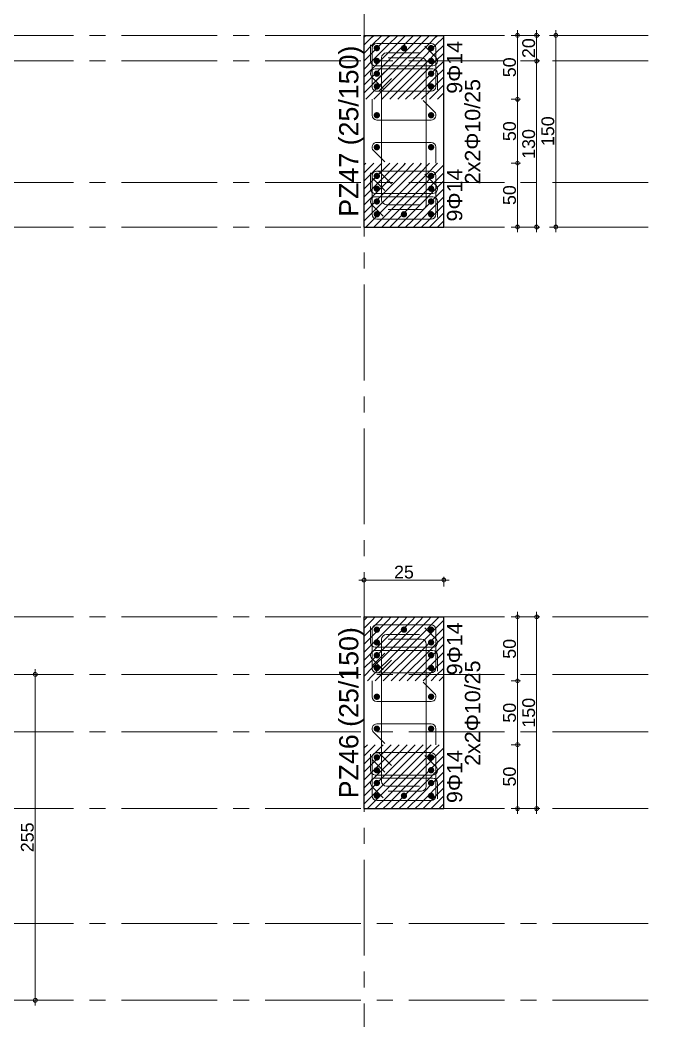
# Model space of a CAD drawing. Header units: millimetres. Extents: x 2232 to 85269, y -3593 to 5869.
# Drawn here: x 22826 to 23324, y 4473 to 5257 of the extents above; entities that cross this region are included whole.
import ezdxf

# ---------------------------------------------------------------- set-up
doc = ezdxf.new("R2010")
doc.units = ezdxf.units.MM
doc.linetypes.add('CENTER2', pattern=[112.5, 75, -12.5, 12.5, -12.5])
doc.linetypes.add('DASHDOT2', pattern=[12.7, 6.35, -3.175, 0, -3.175])
doc.layers.add('aks', color=251, linetype='DASHDOT2', lineweight=35)
for name, color, linetype in [('Donatı Yazısı', 7, 'Continuous'), ('Donatı Çizgisi', 7, 'Continuous'), ('Kolon', 7, 'Continuous'), ('Ölçülendirme', 7, 'Continuous')]:
    doc.layers.add(name, color=color, linetype=linetype)
doc.styles.add('arial_1_18', font='arial.ttf', dxfattribs={"height": 0.2})

# ---------------------------------------------------------------- blocks, each defined once
blk = doc.blocks.new('IDE999Entity6710')
at = {"layer": 'aks', "color": 250, "linetype": 'CENTER2', "lineweight": 5}
blk.add_lwpolyline([(9206.17, 200), (9206.17, 2530)], dxfattribs=at)
blk = doc.blocks.new('IDE999Entity6737')
at = {"layer": 'aks', "color": 250, "linetype": 'CENTER2', "lineweight": 5}
blk.add_lwpolyline([(6766.17, 1575), (10026.17, 1575)], dxfattribs=at)
blk = doc.blocks.new('IDE999Entity6738')
at = {"layer": 'aks', "color": 250, "linetype": 'CENTER2', "lineweight": 5}
blk.add_lwpolyline([(6766.17, 1725), (10026.17, 1725)], dxfattribs=at)
blk = doc.blocks.new('IDE999Entity6739')
at = {"layer": 'aks', "color": 250, "linetype": 'CENTER2', "lineweight": 5}
blk.add_lwpolyline([(6766.17, 1515), (10026.17, 1515)], dxfattribs=at)
blk = doc.blocks.new('IDE999Entity6740')
at = {"layer": 'aks', "color": 250, "linetype": 'CENTER2', "lineweight": 5}
blk.add_lwpolyline([(6766.17, 1770), (10026.17, 1770)], dxfattribs=at)
blk = doc.blocks.new('IDE999Entity6741')
at = {"layer": 'aks', "color": 250, "linetype": 'CENTER2', "lineweight": 5}
blk.add_lwpolyline([(6766.17, 1665), (10026.17, 1665)], dxfattribs=at)
blk = doc.blocks.new('IDE999Entity6742')
at = {"layer": 'aks', "color": 250, "linetype": 'CENTER2', "lineweight": 5}
blk.add_lwpolyline([(6766.17, 1815), (10026.17, 1815)], dxfattribs=at)
blk = doc.blocks.new('IDE999Entity6743')
at = {"layer": 'aks', "color": 250, "linetype": 'CENTER2', "lineweight": 5}
blk.add_lwpolyline([(6766.17, 2120), (10026.17, 2120)], dxfattribs=at)
blk = doc.blocks.new('IDE999Entity6744')
at = {"layer": 'aks', "color": 250, "linetype": 'CENTER2', "lineweight": 5}
blk.add_lwpolyline([(6766.17, 2270), (10026.17, 2270)], dxfattribs=at)
blk = doc.blocks.new('IDE999Entity6746')
at = {"layer": 'aks', "color": 250, "linetype": 'CENTER2', "lineweight": 5}
blk.add_lwpolyline([(6766.17, 2155), (10026.17, 2155)], dxfattribs=at)
blk = doc.blocks.new('IDE999Entity6748')
at = {"layer": 'aks', "color": 250, "linetype": 'CENTER2', "lineweight": 5}
blk.add_lwpolyline([(6766.17, 2250), (10026.17, 2250)], dxfattribs=at)

msp = doc.modelspace()

# ---------------------------------------------------------------- hatches: boundary and pattern name
at = {"layer": 'Donatı Çizgisi', "linetype": 'Continuous', "lineweight": 5}
h = msp.add_hatch(color=5, dxfattribs=at)
edge = h.paths.add_edge_path(flags=0)
edge.add_arc((23105.7, 5234.61), 2.5, 0, 360)
h = msp.add_hatch(color=5, dxfattribs=at)
edge = h.paths.add_edge_path(flags=0)
edge.add_arc((23126.95, 5234.61), 2.5, 0, 360)
h = msp.add_hatch(color=5, dxfattribs=at)
edge = h.paths.add_edge_path(flags=0)
edge.add_arc((23148.2, 5234.61), 2.5, 0, 360)
h = msp.add_hatch(color=5, dxfattribs=at)
edge = h.paths.add_edge_path(flags=0)
edge.add_arc((23105.7, 5224.61), 2.5, 0, 360)
h = msp.add_hatch(color=5, dxfattribs=at)
edge = h.paths.add_edge_path(flags=0)
edge.add_arc((23148.2, 5224.61), 2.5, 0, 360)
h = msp.add_hatch(color=5, dxfattribs=at)
edge = h.paths.add_edge_path(flags=0)
edge.add_arc((23105.7, 5214.61), 2.5, 0, 360)
h = msp.add_hatch(color=5, dxfattribs=at)
edge = h.paths.add_edge_path(flags=0)
edge.add_arc((23148.2, 5214.61), 2.5, 0, 360)
h = msp.add_hatch(color=5, dxfattribs=at)
edge = h.paths.add_edge_path(flags=0)
edge.add_arc((23105.7, 5204.61), 2.5, 0, 360)
h = msp.add_hatch(color=5, dxfattribs=at)
edge = h.paths.add_edge_path(flags=0)
edge.add_arc((23148.2, 5204.61), 2.5, 0, 360)
h = msp.add_hatch(color=5, dxfattribs=at)
edge = h.paths.add_edge_path(flags=0)
edge.add_arc((23105.7, 5182.11), 2.5, 0, 360)
h = msp.add_hatch(color=5, dxfattribs=at)
edge = h.paths.add_edge_path(flags=0)
edge.add_arc((23148.2, 5182.11), 2.5, 0, 360)
h = msp.add_hatch(color=5, dxfattribs=at)
edge = h.paths.add_edge_path(flags=0)
edge.add_arc((23105.7, 5157.11), 2.5, 0, 360)
h = msp.add_hatch(color=5, dxfattribs=at)
edge = h.paths.add_edge_path(flags=0)
edge.add_arc((23148.2, 5157.11), 2.5, 0, 360)
h = msp.add_hatch(color=5, dxfattribs=at)
edge = h.paths.add_edge_path(flags=0)
edge.add_arc((23105.7, 5134.61), 2.5, 0, 360)
h = msp.add_hatch(color=5, dxfattribs=at)
edge = h.paths.add_edge_path(flags=0)
edge.add_arc((23148.2, 5134.61), 2.5, 0, 360)
h = msp.add_hatch(color=5, dxfattribs=at)
edge = h.paths.add_edge_path(flags=0)
edge.add_arc((23105.7, 5124.61), 2.5, 0, 360)
h = msp.add_hatch(color=5, dxfattribs=at)
edge = h.paths.add_edge_path(flags=0)
edge.add_arc((23148.2, 5124.61), 2.5, 0, 360)
h = msp.add_hatch(color=5, dxfattribs=at)
edge = h.paths.add_edge_path(flags=0)
edge.add_arc((23105.7, 5114.61), 2.5, 0, 360)
h = msp.add_hatch(color=5, dxfattribs=at)
edge = h.paths.add_edge_path(flags=0)
edge.add_arc((23148.2, 5114.61), 2.5, 0, 360)
h = msp.add_hatch(color=5, dxfattribs=at)
edge = h.paths.add_edge_path(flags=0)
edge.add_arc((23105.7, 5104.61), 2.5, 0, 360)
h = msp.add_hatch(color=5, dxfattribs=at)
edge = h.paths.add_edge_path(flags=0)
edge.add_arc((23126.95, 5104.61), 2.5, 0, 360)
h = msp.add_hatch(color=5, dxfattribs=at)
edge = h.paths.add_edge_path(flags=0)
edge.add_arc((23148.2, 5104.61), 2.5, 0, 360)
h = msp.add_hatch(color=5, dxfattribs=at)
edge = h.paths.add_edge_path(flags=0)
edge.add_arc((23105.7, 4779.61), 2.5, 0, 360)
h = msp.add_hatch(color=5, dxfattribs=at)
edge = h.paths.add_edge_path(flags=0)
edge.add_arc((23126.95, 4779.61), 2.5, 0, 360)
h = msp.add_hatch(color=5, dxfattribs=at)
edge = h.paths.add_edge_path(flags=0)
edge.add_arc((23148.2, 4779.61), 2.5, 0, 360)
h = msp.add_hatch(color=5, dxfattribs=at)
edge = h.paths.add_edge_path(flags=0)
edge.add_arc((23105.7, 4769.61), 2.5, 0, 360)
h = msp.add_hatch(color=5, dxfattribs=at)
edge = h.paths.add_edge_path(flags=0)
edge.add_arc((23148.2, 4769.61), 2.5, 0, 360)
h = msp.add_hatch(color=5, dxfattribs=at)
edge = h.paths.add_edge_path(flags=0)
edge.add_arc((23105.7, 4759.61), 2.5, 0, 360)
h = msp.add_hatch(color=5, dxfattribs=at)
edge = h.paths.add_edge_path(flags=0)
edge.add_arc((23148.2, 4759.61), 2.5, 0, 360)
h = msp.add_hatch(color=5, dxfattribs=at)
edge = h.paths.add_edge_path(flags=0)
edge.add_arc((23105.7, 4749.61), 2.5, 0, 360)
h = msp.add_hatch(color=5, dxfattribs=at)
edge = h.paths.add_edge_path(flags=0)
edge.add_arc((23148.2, 4749.61), 2.5, 0, 360)
h = msp.add_hatch(color=5, dxfattribs=at)
edge = h.paths.add_edge_path(flags=0)
edge.add_arc((23105.7, 4727.11), 2.5, 0, 360)
h = msp.add_hatch(color=5, dxfattribs=at)
edge = h.paths.add_edge_path(flags=0)
edge.add_arc((23148.2, 4727.11), 2.5, 0, 360)
h = msp.add_hatch(color=5, dxfattribs=at)
edge = h.paths.add_edge_path(flags=0)
edge.add_arc((23105.7, 4702.11), 2.5, 0, 360)
h = msp.add_hatch(color=5, dxfattribs=at)
edge = h.paths.add_edge_path(flags=0)
edge.add_arc((23148.2, 4702.11), 2.5, 0, 360)
h = msp.add_hatch(color=5, dxfattribs=at)
edge = h.paths.add_edge_path(flags=0)
edge.add_arc((23105.7, 4679.61), 2.5, 0, 360)
h = msp.add_hatch(color=5, dxfattribs=at)
edge = h.paths.add_edge_path(flags=0)
edge.add_arc((23148.2, 4679.61), 2.5, 0, 360)
h = msp.add_hatch(color=5, dxfattribs=at)
edge = h.paths.add_edge_path(flags=0)
edge.add_arc((23105.7, 4669.61), 2.5, 0, 360)
h = msp.add_hatch(color=5, dxfattribs=at)
edge = h.paths.add_edge_path(flags=0)
edge.add_arc((23148.2, 4669.61), 2.5, 0, 360)
h = msp.add_hatch(color=5, dxfattribs=at)
edge = h.paths.add_edge_path(flags=0)
edge.add_arc((23105.7, 4659.61), 2.5, 0, 360)
h = msp.add_hatch(color=5, dxfattribs=at)
edge = h.paths.add_edge_path(flags=0)
edge.add_arc((23148.2, 4659.61), 2.5, 0, 360)
h = msp.add_hatch(color=5, dxfattribs=at)
edge = h.paths.add_edge_path(flags=0)
edge.add_arc((23105.7, 4649.61), 2.5, 0, 360)
h = msp.add_hatch(color=5, dxfattribs=at)
edge = h.paths.add_edge_path(flags=0)
edge.add_arc((23126.95, 4649.61), 2.5, 0, 360)
h = msp.add_hatch(color=5, dxfattribs=at)
edge = h.paths.add_edge_path(flags=0)
edge.add_arc((23148.2, 4649.61), 2.5, 0, 360)

# ---------------------------------------------------------------- linework, layer by layer
at = {"layer": 'Donatı Çizgisi', "color": 1, "linetype": 'Continuous', "lineweight": 5}
for points in [[(23100.7, 5224.61), (23100.7, 5237.11)], [(23143.26, 5236.1), (23152.1, 5227.26)], [(23109.45, 5115.86), (23109.45, 5227.11)], [(23113.2, 5230.86), (23139.2, 5230.86)], [(23140.7, 5227.11), (23114.7, 5227.11)], [(23149.45, 5220.86), (23104.45, 5220.86)], [(23104.45, 5218.36), (23149.45, 5218.36)], [(23144.45, 5112.11), (23144.45, 5223.36)], [(23110.63, 5203.12), (23101.79, 5211.96)], [(23153.2, 5214.61), (23153.2, 5202.11)], [(23101.95, 5182.11), (23101.95, 5194.61)], [(23142.01, 5193.6), (23150.85, 5184.76)], [(23148.2, 5178.36), (23105.7, 5178.36)], [(23111.88, 5145.62), (23103.04, 5154.46)], [(23105.7, 5160.86), (23148.2, 5160.86)], [(23151.95, 5157.11), (23151.95, 5144.61)], [(23100.7, 5124.61), (23100.7, 5137.11)], [(23143.26, 5136.1), (23152.1, 5127.26)], [(23149.45, 5120.86), (23104.45, 5120.86)], [(23104.45, 5118.36), (23149.45, 5118.36)], [(23153.2, 5114.61), (23153.2, 5102.11)], [(23110.63, 5103.12), (23101.79, 5111.96)], [(23139.2, 5112.11), (23113.2, 5112.11)], [(23114.7, 5108.36), (23140.7, 5108.36)], [(23100.7, 4769.61), (23100.7, 4782.11)], [(23143.26, 4781.1), (23152.1, 4772.26)], [(23109.45, 4660.86), (23109.45, 4772.11)], [(23113.2, 4775.86), (23139.2, 4775.86)], [(23140.7, 4772.11), (23114.7, 4772.11)], [(23149.45, 4765.86), (23104.45, 4765.86)], [(23104.45, 4763.36), (23149.45, 4763.36)], [(23144.45, 4657.11), (23144.45, 4768.36)], [(23110.63, 4748.12), (23101.79, 4756.96)], [(23153.2, 4759.61), (23153.2, 4747.11)], [(23101.95, 4727.11), (23101.95, 4739.61)], [(23142.01, 4738.6), (23150.85, 4729.76)], [(23148.2, 4723.36), (23105.7, 4723.36)], [(23111.88, 4690.62), (23103.04, 4699.46)], [(23105.7, 4705.86), (23148.2, 4705.86)], [(23151.95, 4702.11), (23151.95, 4689.61)], [(23100.7, 4669.61), (23100.7, 4682.11)], [(23143.26, 4681.1), (23152.1, 4672.26)], [(23149.45, 4665.86), (23104.45, 4665.86)], [(23104.45, 4663.36), (23149.45, 4663.36)], [(23110.63, 4648.12), (23101.79, 4656.96)], [(23139.2, 4657.11), (23113.2, 4657.11)], [(23114.7, 4653.36), (23140.7, 4653.36)], [(23153.2, 4659.61), (23153.2, 4647.11)]]:
    msp.add_lwpolyline(points, dxfattribs=at)
at = {"layer": 'Donatı Çizgisi', "color": 5, "linetype": 'Continuous', "lineweight": 5}
for points in [[(23101.95, 5204.61), (23101.95, 5234.61)], [(23105.7, 5238.36), (23148.2, 5238.36)], [(23151.95, 5234.61), (23151.95, 5204.61)], [(23103.04, 5207.26), (23111.88, 5216.1)], [(23117.19, 5210.8), (23108.35, 5201.96)], [(23148.2, 5200.86), (23105.7, 5200.86)], [(23148.2, 5138.36), (23105.7, 5138.36)], [(23101.95, 5134.61), (23101.95, 5104.61)], [(23103.04, 5131.96), (23111.88, 5123.12)], [(23117.19, 5128.43), (23108.35, 5137.26)], [(23151.95, 5104.61), (23151.95, 5134.61)], [(23105.7, 5100.86), (23148.2, 5100.86)], [(23101.95, 4749.61), (23101.95, 4779.61)], [(23105.7, 4783.36), (23148.2, 4783.36)], [(23151.95, 4779.61), (23151.95, 4749.61)], [(23103.04, 4752.26), (23111.88, 4761.1)], [(23117.19, 4755.8), (23108.35, 4746.96)], [(23148.2, 4745.86), (23105.7, 4745.86)], [(23101.95, 4679.61), (23101.95, 4649.61)], [(23103.04, 4676.96), (23111.88, 4668.12)], [(23148.2, 4683.36), (23105.7, 4683.36)], [(23117.19, 4673.43), (23108.35, 4682.26)], [(23151.95, 4649.61), (23151.95, 4679.61)], [(23105.7, 4645.86), (23148.2, 4645.86)]]:
    msp.add_lwpolyline(points, dxfattribs=at)
for centre, start, end in [((23105.7, 5234.61), 90, 180), ((23148.2, 5234.61), 0, 90), ((23105.7, 5204.61), 135, 270), ((23105.7, 5204.61), 180, 315), ((23148.2, 5204.61), 270, 0), ((23105.7, 5134.61), 45, 180), ((23105.7, 5134.61), 90, 225), ((23148.2, 5134.61), 0, 90), ((23105.7, 5104.61), 180, 270), ((23148.2, 5104.61), 270, 0), ((23105.7, 4779.61), 90, 180), ((23148.2, 4779.61), 0, 90), ((23105.7, 4749.61), 135, 270), ((23105.7, 4749.61), 180, 315), ((23148.2, 4749.61), 270, 0), ((23105.7, 4679.61), 45, 180), ((23105.7, 4679.61), 90, 225), ((23148.2, 4679.61), 0, 90), ((23105.7, 4649.61), 180, 270), ((23148.2, 4649.61), 270, 0)]:
    msp.add_arc(centre, 3.75, start, end, dxfattribs=at)
at = {"layer": 'Donatı Çizgisi', "color": 1, "linetype": 'Continuous', "lineweight": 5}
for centre, start, end in [((23104.45, 5224.61), 180, 270), ((23113.2, 5227.11), 90, 180), ((23140.7, 5223.36), 0, 90), ((23149.45, 5224.61), 270, 45), ((23104.45, 5214.61), 90, 225), ((23149.45, 5214.61), 0, 90), ((23105.7, 5182.11), 180, 270), ((23148.2, 5182.11), 270, 45), ((23105.7, 5157.11), 90, 225), ((23148.2, 5157.11), 0, 90), ((23104.45, 5124.61), 180, 270), ((23149.45, 5124.61), 270, 45), ((23104.45, 5114.61), 90, 225), ((23113.2, 5115.86), 180, 270), ((23149.45, 5114.61), 0, 90), ((23140.7, 5112.11), 270, 0), ((23113.2, 4772.11), 90, 180), ((23140.7, 4768.36), 0, 90), ((23149.45, 4769.61), 270, 45), ((23104.45, 4769.61), 180, 270), ((23104.45, 4759.61), 90, 225), ((23149.45, 4759.61), 0, 90), ((23105.7, 4727.11), 180, 270), ((23148.2, 4727.11), 270, 45), ((23105.7, 4702.11), 90, 225), ((23148.2, 4702.11), 0, 90), ((23104.45, 4669.61), 180, 270), ((23149.45, 4669.61), 270, 45), ((23104.45, 4659.61), 90, 225), ((23113.2, 4660.86), 180, 270), ((23149.45, 4659.61), 0, 90), ((23140.7, 4657.11), 270, 0)]:
    msp.add_arc(centre, 3.75, start, end, dxfattribs=at)
at = {"layer": 'Kolon', "color": 251, "linetype": 'Continuous', "lineweight": -3}
for points in [[(23095.7, 5243.28), (23097.02, 5244.61)], [(23095.77, 5237.11), (23102.02, 5243.36)], [(23102.02, 5237.11), (23109.52, 5244.61)], [(23102.02, 5243.36), (23103.27, 5244.61)], [(23108.27, 5237.11), (23114.52, 5243.36)], [(23114.52, 5237.11), (23122.02, 5244.61)], [(23114.52, 5243.36), (23115.77, 5244.61)], [(23120.77, 5237.11), (23127.02, 5243.36)], [(23127.02, 5237.11), (23134.52, 5244.61)], [(23127.02, 5243.36), (23128.27, 5244.61)], [(23133.27, 5237.11), (23139.52, 5243.36)], [(23139.52, 5237.11), (23147.02, 5244.61)], [(23139.52, 5243.36), (23140.77, 5244.61)], [(23145.77, 5237.11), (23152.02, 5243.36)], [(23152.02, 5243.36), (23153.27, 5244.61)], [(23152.02, 5237.11), (23158.2, 5243.28)], [(23095.7, 5230.78), (23102.02, 5237.11)], [(23095.7, 5237.03), (23095.77, 5237.11)], [(23102.02, 5224.61), (23114.52, 5237.11)], [(23102.02, 5230.86), (23108.27, 5237.11)], [(23114.52, 5224.61), (23127.02, 5237.11)], [(23114.52, 5230.86), (23120.77, 5237.11)], [(23127.02, 5224.61), (23139.52, 5237.11)], [(23127.02, 5230.86), (23133.27, 5237.11)], [(23139.52, 5224.61), (23152.02, 5237.11)], [(23139.52, 5230.86), (23145.77, 5237.11)], [(23152.02, 5230.86), (23158.2, 5237.03)], [(23095.7, 5218.28), (23102.02, 5224.61)], [(23095.7, 5224.53), (23095.77, 5224.61)], [(23095.77, 5224.61), (23102.02, 5230.86)], [(23102.02, 5212.11), (23114.52, 5224.61)], [(23102.02, 5218.36), (23108.27, 5224.61)], [(23108.27, 5224.61), (23114.52, 5230.86)], [(23114.52, 5212.11), (23127.02, 5224.61)], [(23114.52, 5218.36), (23120.77, 5224.61)], [(23120.77, 5224.61), (23127.02, 5230.86)], [(23127.02, 5212.11), (23139.52, 5224.61)], [(23127.02, 5218.36), (23133.27, 5224.61)], [(23133.27, 5224.61), (23139.52, 5230.86)], [(23139.52, 5212.11), (23152.02, 5224.61)], [(23139.52, 5218.36), (23145.77, 5224.61)], [(23145.77, 5224.61), (23152.02, 5230.86)], [(23152.02, 5224.61), (23158.2, 5230.78)], [(23152.02, 5218.36), (23158.2, 5224.53)], [(23095.77, 5212.11), (23102.02, 5218.36)], [(23108.27, 5212.11), (23114.52, 5218.36)], [(23120.77, 5212.11), (23127.02, 5218.36)], [(23133.27, 5212.11), (23139.52, 5218.36)], [(23145.77, 5212.11), (23152.02, 5218.36)], [(23152.02, 5212.11), (23158.2, 5218.28)], [(23095.7, 5205.78), (23102.02, 5212.11)], [(23095.7, 5212.03), (23095.77, 5212.11)], [(23102.02, 5199.61), (23114.52, 5212.11)], [(23102.02, 5205.86), (23108.27, 5212.11)], [(23114.52, 5199.61), (23127.02, 5212.11)], [(23114.52, 5205.86), (23120.77, 5212.11)], [(23127.02, 5199.61), (23139.52, 5212.11)], [(23127.02, 5205.86), (23133.27, 5212.11)], [(23139.52, 5199.61), (23152.02, 5212.11)], [(23139.52, 5205.86), (23145.77, 5212.11)], [(23152.02, 5205.86), (23158.2, 5212.03)], [(23095.77, 5199.61), (23102.02, 5205.86)], [(23108.27, 5199.61), (23114.52, 5205.86)], [(23120.77, 5199.61), (23127.02, 5205.86)], [(23133.27, 5199.61), (23139.52, 5205.86)], [(23145.77, 5199.61), (23152.02, 5205.86)], [(23152.02, 5199.61), (23158.2, 5205.78)], [(23095.7, 5199.53), (23095.77, 5199.61)], [(23097.02, 5194.61), (23102.02, 5199.61)], [(23103.27, 5194.61), (23108.27, 5199.61)], [(23109.52, 5194.61), (23114.52, 5199.61)], [(23115.77, 5194.61), (23120.77, 5199.61)], [(23122.02, 5194.61), (23127.02, 5199.61)], [(23128.27, 5194.61), (23133.27, 5199.61)], [(23134.52, 5194.61), (23139.52, 5199.61)], [(23140.77, 5194.61), (23145.77, 5199.61)], [(23147.02, 5194.61), (23152.02, 5199.61)], [(23153.27, 5194.61), (23158.2, 5199.53)], [(23095.7, 5143.28), (23097.02, 5144.61)], [(23095.77, 5137.11), (23102.02, 5143.36)], [(23102.02, 5137.11), (23109.52, 5144.61)], [(23102.02, 5143.36), (23103.27, 5144.61)], [(23108.27, 5137.11), (23114.52, 5143.36)], [(23114.52, 5137.11), (23122.02, 5144.61)], [(23114.52, 5143.36), (23115.77, 5144.61)], [(23120.77, 5137.11), (23127.02, 5143.36)], [(23127.02, 5137.11), (23134.52, 5144.61)], [(23127.02, 5143.36), (23128.27, 5144.61)], [(23133.27, 5137.11), (23139.52, 5143.36)], [(23139.52, 5137.11), (23147.02, 5144.61)], [(23139.52, 5143.36), (23140.77, 5144.61)], [(23145.77, 5137.11), (23152.02, 5143.36)], [(23152.02, 5143.36), (23153.27, 5144.61)], [(23152.02, 5137.11), (23158.2, 5143.28)], [(23095.7, 5130.78), (23102.02, 5137.11)], [(23095.7, 5137.03), (23095.77, 5137.11)], [(23095.77, 5124.61), (23102.02, 5130.86)], [(23102.02, 5124.61), (23114.52, 5137.11)], [(23102.02, 5130.86), (23108.27, 5137.11)], [(23108.27, 5124.61), (23114.52, 5130.86)], [(23114.52, 5124.61), (23127.02, 5137.11)], [(23114.52, 5130.86), (23120.77, 5137.11)], [(23120.77, 5124.61), (23127.02, 5130.86)], [(23127.02, 5124.61), (23139.52, 5137.11)], [(23127.02, 5130.86), (23133.27, 5137.11)], [(23133.27, 5124.61), (23139.52, 5130.86)], [(23139.52, 5124.61), (23152.02, 5137.11)], [(23139.52, 5130.86), (23145.77, 5137.11)], [(23145.77, 5124.61), (23152.02, 5130.86)], [(23152.02, 5130.86), (23158.2, 5137.03)], [(23152.02, 5124.61), (23158.2, 5130.78)], [(23095.7, 5118.28), (23102.02, 5124.61)], [(23095.7, 5124.53), (23095.77, 5124.61)], [(23102.02, 5112.11), (23114.52, 5124.61)], [(23102.02, 5118.36), (23108.27, 5124.61)], [(23114.52, 5112.11), (23127.02, 5124.61)], [(23114.52, 5118.36), (23120.77, 5124.61)], [(23127.02, 5112.11), (23139.52, 5124.61)], [(23127.02, 5118.36), (23133.27, 5124.61)], [(23139.52, 5112.11), (23152.02, 5124.61)], [(23139.52, 5118.36), (23145.77, 5124.61)], [(23152.02, 5118.36), (23158.2, 5124.53)], [(23095.77, 5112.11), (23102.02, 5118.36)], [(23108.27, 5112.11), (23114.52, 5118.36)], [(23120.77, 5112.11), (23127.02, 5118.36)], [(23133.27, 5112.11), (23139.52, 5118.36)], [(23145.77, 5112.11), (23152.02, 5118.36)], [(23152.02, 5112.11), (23158.2, 5118.28)], [(23095.7, 5105.78), (23102.02, 5112.11)], [(23095.7, 5112.03), (23095.77, 5112.11)], [(23102.02, 5099.61), (23114.52, 5112.11)], [(23102.02, 5105.86), (23108.27, 5112.11)], [(23114.52, 5099.61), (23127.02, 5112.11)], [(23114.52, 5105.86), (23120.77, 5112.11)], [(23127.02, 5099.61), (23139.52, 5112.11)], [(23127.02, 5105.86), (23133.27, 5112.11)], [(23139.52, 5099.61), (23152.02, 5112.11)], [(23139.52, 5105.86), (23145.77, 5112.11)], [(23152.02, 5105.86), (23158.2, 5112.03)], [(23095.7, 5099.53), (23095.77, 5099.61)], [(23095.77, 5099.61), (23102.02, 5105.86)], [(23097.02, 5094.61), (23102.02, 5099.61)], [(23103.27, 5094.61), (23108.27, 5099.61)], [(23108.27, 5099.61), (23114.52, 5105.86)], [(23109.52, 5094.61), (23114.52, 5099.61)], [(23115.77, 5094.61), (23120.77, 5099.61)], [(23120.77, 5099.61), (23127.02, 5105.86)], [(23122.02, 5094.61), (23127.02, 5099.61)], [(23128.27, 5094.61), (23133.27, 5099.61)], [(23133.27, 5099.61), (23139.52, 5105.86)], [(23134.52, 5094.61), (23139.52, 5099.61)], [(23140.77, 5094.61), (23145.77, 5099.61)], [(23145.77, 5099.61), (23152.02, 5105.86)], [(23147.02, 5094.61), (23152.02, 5099.61)], [(23152.02, 5099.61), (23158.2, 5105.78)], [(23153.27, 5094.61), (23158.2, 5099.53)], [(23095.7, 4780.78), (23102.02, 4787.11)], [(23095.7, 4787.03), (23095.77, 4787.11)], [(23095.77, 4787.11), (23098.27, 4789.61)], [(23102.02, 4787.11), (23104.52, 4789.61)], [(23102.02, 4774.61), (23114.52, 4787.11)], [(23102.02, 4780.86), (23108.27, 4787.11)], [(23108.27, 4787.11), (23110.77, 4789.61)], [(23114.52, 4787.11), (23117.02, 4789.61)], [(23114.52, 4774.61), (23127.02, 4787.11)], [(23114.52, 4780.86), (23120.77, 4787.11)], [(23120.77, 4787.11), (23123.27, 4789.61)], [(23127.02, 4787.11), (23129.52, 4789.61)], [(23127.02, 4774.61), (23139.52, 4787.11)], [(23127.02, 4780.86), (23133.27, 4787.11)], [(23133.27, 4787.11), (23135.77, 4789.61)], [(23139.52, 4787.11), (23142.02, 4789.61)], [(23139.52, 4774.61), (23152.02, 4787.11)], [(23139.52, 4780.86), (23145.77, 4787.11)], [(23145.77, 4787.11), (23148.27, 4789.61)], [(23152.02, 4787.11), (23154.52, 4789.61)], [(23152.02, 4780.86), (23158.2, 4787.03)], [(23095.77, 4774.61), (23102.02, 4780.86)], [(23108.27, 4774.61), (23114.52, 4780.86)], [(23120.77, 4774.61), (23127.02, 4780.86)], [(23133.27, 4774.61), (23139.52, 4780.86)], [(23145.77, 4774.61), (23152.02, 4780.86)], [(23152.02, 4774.61), (23158.2, 4780.78)], [(23095.7, 4768.28), (23102.02, 4774.61)], [(23095.7, 4774.53), (23095.77, 4774.61)], [(23102.02, 4762.11), (23114.52, 4774.61)], [(23102.02, 4768.36), (23108.27, 4774.61)], [(23114.52, 4762.11), (23127.02, 4774.61)], [(23114.52, 4768.36), (23120.77, 4774.61)], [(23127.02, 4762.11), (23139.52, 4774.61)], [(23127.02, 4768.36), (23133.27, 4774.61)], [(23139.52, 4762.11), (23152.02, 4774.61)], [(23139.52, 4768.36), (23145.77, 4774.61)], [(23152.02, 4768.36), (23158.2, 4774.53)], [(23095.7, 4755.78), (23102.02, 4762.11)], [(23095.7, 4762.03), (23095.77, 4762.11)], [(23095.77, 4762.11), (23102.02, 4768.36)], [(23102.02, 4749.61), (23114.52, 4762.11)], [(23102.02, 4755.86), (23108.27, 4762.11)], [(23108.27, 4762.11), (23114.52, 4768.36)], [(23114.52, 4749.61), (23127.02, 4762.11)], [(23114.52, 4755.86), (23120.77, 4762.11)], [(23120.77, 4762.11), (23127.02, 4768.36)], [(23127.02, 4749.61), (23139.52, 4762.11)], [(23127.02, 4755.86), (23133.27, 4762.11)], [(23133.27, 4762.11), (23139.52, 4768.36)], [(23139.52, 4749.61), (23152.02, 4762.11)], [(23139.52, 4755.86), (23145.77, 4762.11)], [(23145.77, 4762.11), (23152.02, 4768.36)], [(23152.02, 4762.11), (23158.2, 4768.28)], [(23152.02, 4755.86), (23158.2, 4762.03)], [(23095.77, 4749.61), (23102.02, 4755.86)], [(23108.27, 4749.61), (23114.52, 4755.86)], [(23120.77, 4749.61), (23127.02, 4755.86)], [(23133.27, 4749.61), (23139.52, 4755.86)], [(23145.77, 4749.61), (23152.02, 4755.86)], [(23152.02, 4749.61), (23158.2, 4755.78)], [(23095.7, 4743.28), (23102.02, 4749.61)], [(23095.7, 4749.53), (23095.77, 4749.61)], [(23102.02, 4743.36), (23108.27, 4749.61)], [(23104.52, 4739.61), (23114.52, 4749.61)], [(23114.52, 4743.36), (23120.77, 4749.61)], [(23117.02, 4739.61), (23127.02, 4749.61)], [(23127.02, 4743.36), (23133.27, 4749.61)], [(23129.52, 4739.61), (23139.52, 4749.61)], [(23139.52, 4743.36), (23145.77, 4749.61)], [(23142.02, 4739.61), (23152.02, 4749.61)], [(23152.02, 4743.36), (23158.2, 4749.53)], [(23098.27, 4739.61), (23102.02, 4743.36)], [(23110.77, 4739.61), (23114.52, 4743.36)], [(23123.27, 4739.61), (23127.02, 4743.36)], [(23135.77, 4739.61), (23139.52, 4743.36)], [(23148.27, 4739.61), (23152.02, 4743.36)], [(23154.52, 4739.61), (23158.2, 4743.28)], [(23095.7, 4680.78), (23102.02, 4687.11)], [(23095.7, 4687.03), (23095.77, 4687.11)], [(23095.77, 4687.11), (23098.27, 4689.61)], [(23102.02, 4687.11), (23104.52, 4689.61)], [(23102.02, 4674.61), (23114.52, 4687.11)], [(23102.02, 4680.86), (23108.27, 4687.11)], [(23108.27, 4687.11), (23110.77, 4689.61)], [(23114.52, 4687.11), (23117.02, 4689.61)], [(23114.52, 4674.61), (23127.02, 4687.11)], [(23114.52, 4680.86), (23120.77, 4687.11)], [(23120.77, 4687.11), (23123.27, 4689.61)], [(23127.02, 4687.11), (23129.52, 4689.61)], [(23127.02, 4674.61), (23139.52, 4687.11)], [(23127.02, 4680.86), (23133.27, 4687.11)], [(23133.27, 4687.11), (23135.77, 4689.61)], [(23139.52, 4687.11), (23142.02, 4689.61)], [(23139.52, 4674.61), (23152.02, 4687.11)], [(23139.52, 4680.86), (23145.77, 4687.11)], [(23145.77, 4687.11), (23148.27, 4689.61)], [(23152.02, 4687.11), (23154.52, 4689.61)], [(23152.02, 4680.86), (23158.2, 4687.03)], [(23095.77, 4674.61), (23102.02, 4680.86)], [(23108.27, 4674.61), (23114.52, 4680.86)], [(23120.77, 4674.61), (23127.02, 4680.86)], [(23133.27, 4674.61), (23139.52, 4680.86)], [(23145.77, 4674.61), (23152.02, 4680.86)], [(23152.02, 4674.61), (23158.2, 4680.78)], [(23095.7, 4668.28), (23102.02, 4674.61)], [(23095.7, 4674.53), (23095.77, 4674.61)], [(23095.77, 4662.11), (23102.02, 4668.36)], [(23102.02, 4662.11), (23114.52, 4674.61)], [(23102.02, 4668.36), (23108.27, 4674.61)], [(23108.27, 4662.11), (23114.52, 4668.36)], [(23114.52, 4662.11), (23127.02, 4674.61)], [(23114.52, 4668.36), (23120.77, 4674.61)], [(23120.77, 4662.11), (23127.02, 4668.36)], [(23127.02, 4662.11), (23139.52, 4674.61)], [(23127.02, 4668.36), (23133.27, 4674.61)], [(23133.27, 4662.11), (23139.52, 4668.36)], [(23139.52, 4662.11), (23152.02, 4674.61)], [(23139.52, 4668.36), (23145.77, 4674.61)], [(23145.77, 4662.11), (23152.02, 4668.36)], [(23152.02, 4668.36), (23158.2, 4674.53)], [(23152.02, 4662.11), (23158.2, 4668.28)], [(23095.7, 4655.78), (23102.02, 4662.11)], [(23095.7, 4662.03), (23095.77, 4662.11)], [(23102.02, 4649.61), (23114.52, 4662.11)], [(23102.02, 4655.86), (23108.27, 4662.11)], [(23114.52, 4649.61), (23127.02, 4662.11)], [(23114.52, 4655.86), (23120.77, 4662.11)], [(23127.02, 4649.61), (23139.52, 4662.11)], [(23127.02, 4655.86), (23133.27, 4662.11)], [(23139.52, 4649.61), (23152.02, 4662.11)], [(23139.52, 4655.86), (23145.77, 4662.11)], [(23152.02, 4655.86), (23158.2, 4662.03)], [(23095.77, 4649.61), (23102.02, 4655.86)], [(23108.27, 4649.61), (23114.52, 4655.86)], [(23120.77, 4649.61), (23127.02, 4655.86)], [(23133.27, 4649.61), (23139.52, 4655.86)], [(23145.77, 4649.61), (23152.02, 4655.86)], [(23152.02, 4649.61), (23158.2, 4655.78)], [(23095.7, 4643.28), (23102.02, 4649.61)], [(23095.7, 4649.53), (23095.77, 4649.61)], [(23102.02, 4643.36), (23108.27, 4649.61)], [(23104.52, 4639.61), (23114.52, 4649.61)], [(23114.52, 4643.36), (23120.77, 4649.61)], [(23117.02, 4639.61), (23127.02, 4649.61)], [(23127.02, 4643.36), (23133.27, 4649.61)], [(23129.52, 4639.61), (23139.52, 4649.61)], [(23139.52, 4643.36), (23145.77, 4649.61)], [(23142.02, 4639.61), (23152.02, 4649.61)], [(23152.02, 4643.36), (23158.2, 4649.53)], [(23098.27, 4639.61), (23102.02, 4643.36)], [(23110.77, 4639.61), (23114.52, 4643.36)], [(23123.27, 4639.61), (23127.02, 4643.36)], [(23135.77, 4639.61), (23139.52, 4643.36)], [(23148.27, 4639.61), (23152.02, 4643.36)], [(23154.52, 4639.61), (23158.2, 4643.28)]]:
    msp.add_lwpolyline(points, dxfattribs=at)
at = {"layer": 'Kolon', "color": 33, "linetype": 'Continuous', "lineweight": -3}
for points in [[(23095.7, 5094.61), (23095.7, 5244.61)], [(23095.7, 5244.61), (23158.2, 5244.61)], [(23158.2, 5094.61), (23158.2, 5244.61)], [(23095.7, 5094.61), (23158.2, 5094.61)], [(23095.7, 4639.61), (23095.7, 4789.61)], [(23095.7, 4789.61), (23158.2, 4789.61)], [(23158.2, 4639.61), (23158.2, 4789.61)], [(23095.7, 4639.61), (23158.2, 4639.61)]]:
    msp.add_lwpolyline(points, dxfattribs=at)
at = {"layer": 'Ölçülendirme', "color": 5, "linetype": 'Continuous', "lineweight": 5}
for points in [[(23215.8, 5090.61), (23215.8, 5248.61)], [(23230.8, 5090.61), (23230.8, 5248.61)], [(23245.8, 5090.61), (23245.8, 5248.61)], [(23210.8, 5244.61), (23218.3, 5244.61)], [(23225.8, 5244.61), (23233.3, 5244.61)], [(23240.8, 5244.61), (23248.3, 5244.61)], [(23225.8, 5224.61), (23233.3, 5224.61)], [(23210.8, 5194.61), (23218.3, 5194.61)], [(23210.8, 5144.61), (23218.3, 5144.61)], [(23210.8, 5094.61), (23218.3, 5094.61)], [(23225.8, 5094.61), (23233.3, 5094.61)], [(23240.8, 5094.61), (23248.3, 5094.61)], [(23162.2, 4818.41), (23091.7, 4818.41)], [(23095.7, 4813.41), (23095.7, 4820.91)], [(23158.2, 4813.41), (23158.2, 4820.91)], [(23215.8, 4635.61), (23215.8, 4793.61)], [(23230.8, 4635.61), (23230.8, 4793.61)], [(23210.8, 4789.61), (23218.3, 4789.61)], [(23225.8, 4789.61), (23233.3, 4789.61)], [(22838.3, 4485.61), (22838.3, 4748.61)], [(22833.3, 4744.61), (22840.8, 4744.61)], [(23210.8, 4739.61), (23218.3, 4739.61)], [(23210.8, 4689.61), (23218.3, 4689.61)], [(23210.8, 4639.61), (23218.3, 4639.61)], [(23225.8, 4639.61), (23233.3, 4639.61)], [(22833.3, 4489.61), (22840.8, 4489.61)]]:
    msp.add_lwpolyline(points, dxfattribs=at)
for centre in [(23215.8, 5244.61), (23230.8, 5244.61), (23245.8, 5244.61), (23230.8, 5224.61), (23215.8, 5194.61), (23215.8, 5144.61), (23215.8, 5094.61), (23230.8, 5094.61), (23245.8, 5094.61), (23095.7, 4818.41), (23158.2, 4818.41), (23215.8, 4789.61), (23230.8, 4789.61), (22838.3, 4744.61), (23215.8, 4739.61), (23215.8, 4689.61), (23215.8, 4639.61), (23230.8, 4639.61), (22838.3, 4489.61)]:
    msp.add_circle(centre, 1.5, dxfattribs=at)

# ---------------------------------------------------------------- block references
at = {"layer": 'aks'}
for name in ['IDE999Entity6710', 'IDE999Entity6744', 'IDE999Entity6748', 'IDE999Entity6746', 'IDE999Entity6743', 'IDE999Entity6742', 'IDE999Entity6740', 'IDE999Entity6738', 'IDE999Entity6741', 'IDE999Entity6737', 'IDE999Entity6739']:
    msp.add_blockref(name, (13889.52, 2974.61), dxfattribs=at)

# ---------------------------------------------------------------- texts
at = {"layer": 'Donatı Yazısı', "color": 1, "linetype": 'Continuous', "lineweight": 5, "style": 'arial_1_18'}
for s, p in [('9Φ14', (23172.6, 5198.95)), ('2x2Φ10/25', (23186.66, 5128.1)), ('9Φ14', (23172.6, 5098.95)), ('9Φ14', (23172.6, 4743.95)), ('2x2Φ10/25', (23186.66, 4673.1)), ('9Φ14', (23172.6, 4643.95))]:
    msp.add_text(s, height=12, rotation=90, dxfattribs=at).set_placement(p)
at = {"layer": 'Kolon', "color": 1, "linetype": 'Continuous', "lineweight": 5, "style": 'arial_1_18'}
for s, p in [('PZ47 (25/150)', (23091.2, 5102.64)), ('PZ46 (25/150)', (23091.2, 4647.64))]:
    msp.add_text(s, height=15, rotation=90, dxfattribs=at).set_placement(p)
at = {"layer": 'Ölçülendirme', "color": 5, "linetype": 'Continuous', "lineweight": 5, "style": 'arial_1_18'}
for s, p in [('20', (23229.55, 5226.84)), ('50', (23214.55, 5211.84)), ('150', (23244.55, 5157.96)), ('50', (23214.55, 5161.84)), ('130', (23229.55, 5147.96)), ('50', (23214.55, 5111.84)), ('50', (23214.55, 4756.84)), ('150', (23229.55, 4702.96)), ('50', (23214.55, 4706.84)), ('50', (23214.55, 4656.84)), ('255', (22837.05, 4605.46))]:
    msp.add_text(s, height=10, rotation=90, dxfattribs=at).set_placement(p)
msp.add_text('25', height=10, dxfattribs=at).set_placement((23119.18, 4819.66))

doc.saveas('drawing.dxf')
